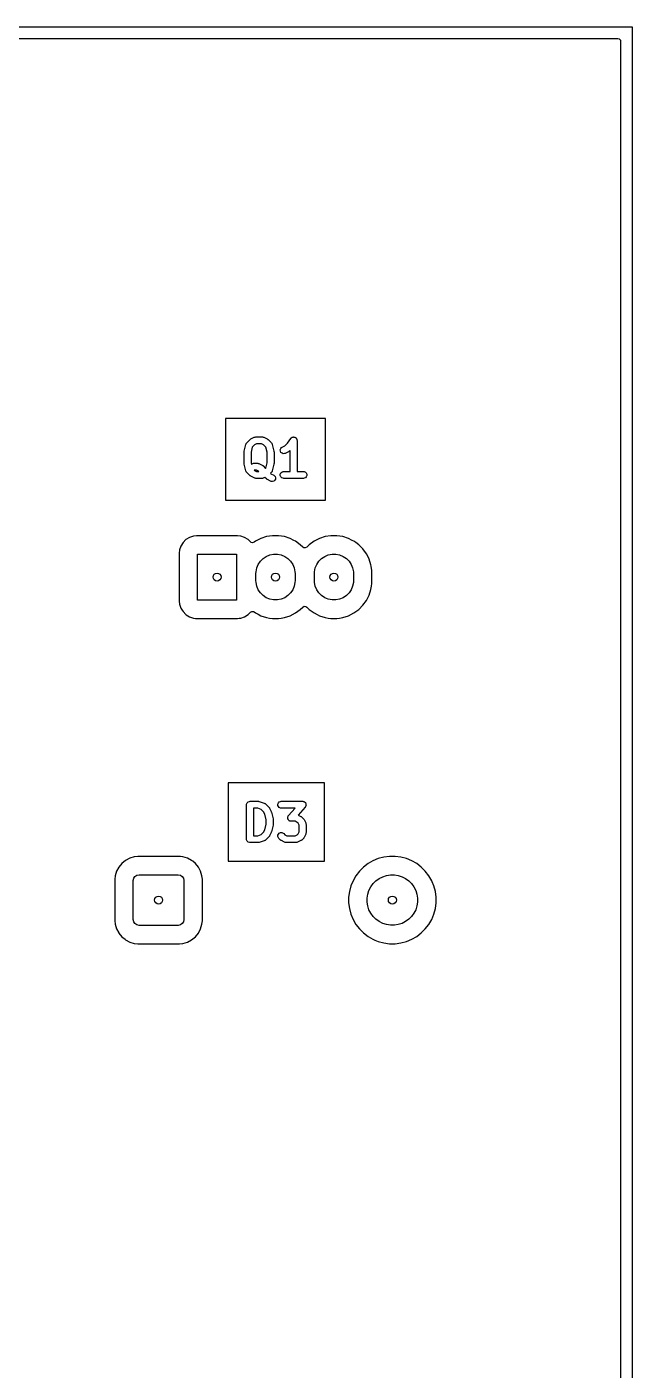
# Model space of a CAD drawing. Extents: x 20 to 124, y -124 to -20.
# Drawn here: x 97.7 to 124, y -78.4 to -20 of the extents above; entities that cross this region are included whole.
import ezdxf

# ---------------------------------------------------------------- set-up
doc = ezdxf.new("R2010")
doc.units = 0
doc.layers.add('BLACK', color=7, linetype='CONTINUOUS')
doc.layers.add('WHITE', color=7, linetype='CONTINUOUS')

msp = doc.modelspace()

# ---------------------------------------------------------------- linework, layer by layer
at = {"layer": 'BLACK', "linetype": 'CONTINUOUS'}
for p, q in [((20.6245, -20.5005), (123.3755, -20.5005)), ((123.3755, -20.5005), (123.442539, -20.520185)), ((123.442539, -20.520185), (123.488294, -20.572989)), ((123.488294, -20.572989), (123.4995, -20.6245)), ((123.4995, -20.6245), (123.4995, -123.3755)), ((110.669786, -37.032484), (106.32751, -37.032484)), ((106.32751, -37.032484), (106.32751, -40.59091)), ((110.669786, -40.59091), (110.669786, -37.032484)), ((107.251076, -38.099048), (107.393934, -37.956191)), ((107.393934, -37.956191), (107.405435, -37.946752)), ((107.405435, -37.946752), (107.408032, -37.943758)), ((107.408032, -37.943758), (107.412545, -37.940917)), ((107.412545, -37.940917), (107.416665, -37.937536)), ((107.416665, -37.937536), (107.420324, -37.93602)), ((107.420324, -37.93602), (107.432918, -37.928093)), ((107.432918, -37.928093), (107.575774, -37.856664)), ((107.575774, -37.856664), (107.603238, -37.846155)), ((107.603238, -37.846155), (107.608612, -37.845773)), ((107.608612, -37.845773), (107.613593, -37.84371)), ((107.613593, -37.84371), (107.642857, -37.840828)), ((107.642857, -37.840828), (107.928571, -37.840828)), ((107.928571, -37.840828), (107.957835, -37.84371)), ((107.957835, -37.84371), (107.962815, -37.845773)), ((107.962815, -37.845773), (107.96819, -37.846155)), ((107.96819, -37.846155), (107.995653, -37.856664)), ((107.995653, -37.856664), (108.13851, -37.928093)), ((108.13851, -37.928093), (108.151103, -37.93602)), ((108.151103, -37.93602), (108.154763, -37.937536)), ((108.154763, -37.937536), (108.158882, -37.940917)), ((108.158882, -37.940917), (108.163396, -37.943758)), ((108.163396, -37.943758), (108.165992, -37.946751)), ((108.165992, -37.946751), (108.177494, -37.956191)), ((108.177494, -37.956191), (108.320351, -38.099048)), ((109.026287, -38.109551), (109.160907, -37.907623)), ((109.160907, -37.907623), (109.160973, -37.907542)), ((109.160973, -37.907542), (109.160994, -37.907492)), ((109.160994, -37.907492), (109.161105, -37.90738)), ((109.161105, -37.90738), (109.179537, -37.884872)), ((109.179537, -37.884872), (109.191879, -37.876606)), ((109.191879, -37.876606), (109.202378, -37.866108)), ((109.202378, -37.866108), (109.215954, -37.860484)), ((109.215954, -37.860484), (109.228167, -37.852306)), ((109.228167, -37.852306), (109.242728, -37.849393)), ((109.242728, -37.849393), (109.25645, -37.84371)), ((109.25645, -37.84371), (109.271147, -37.84371)), ((109.271147, -37.84371), (109.285557, -37.840828)), ((109.285557, -37.840828), (109.300127, -37.84371)), ((109.300127, -37.84371), (109.314978, -37.84371)), ((109.314978, -37.84371), (109.328552, -37.849332)), ((109.328552, -37.849332), (109.342971, -37.852185)), ((109.342971, -37.852185), (109.355331, -37.860425)), ((109.355331, -37.860425), (109.36905, -37.866108)), ((109.36905, -37.866108), (109.379439, -37.876497)), ((109.379439, -37.876497), (109.39167, -37.884651)), ((109.39167, -37.884651), (109.399935, -37.896993)), ((109.399935, -37.896993), (109.410434, -37.907492)), ((109.410434, -37.907492), (109.416057, -37.921068)), ((109.416057, -37.921068), (109.424236, -37.933281)), ((109.424236, -37.933281), (109.427148, -37.947843)), ((109.427148, -37.947843), (109.432832, -37.961564)), ((109.432832, -37.961564), (109.435683, -37.990516)), ((107.135714, -38.490828), (107.136216, -38.485724)), ((107.135714, -38.990828), (107.135714, -38.490828)), ((107.135891, -38.483537), (107.13751, -38.472586)), ((107.136216, -38.485724), (107.135891, -38.483537)), ((107.13751, -38.472586), (107.138596, -38.461564)), ((107.138596, -38.461564), (107.139443, -38.459519)), ((107.139443, -38.459519), (107.140193, -38.454448)), ((107.140193, -38.454448), (107.211621, -38.168734)), ((107.211621, -38.168734), (107.221514, -38.141043)), ((107.221514, -38.141043), (107.228152, -38.132083)), ((107.228152, -38.132083), (107.232421, -38.121778)), ((107.232421, -38.121778), (107.251076, -38.099048)), ((107.492586, -38.281802), (107.435714, -38.509291)), ((107.435714, -38.509291), (107.435714, -38.972364)), ((107.588853, -38.185534), (107.492586, -38.281802)), ((107.678267, -38.140828), (107.588853, -38.185534)), ((107.893161, -38.140828), (107.678267, -38.140828)), ((107.982574, -38.185535), (107.893161, -38.140828)), ((108.07884, -38.281801), (107.982574, -38.185535)), ((108.135714, -38.509292), (108.07884, -38.281801)), ((108.135714, -38.972363), (108.135714, -38.509292)), ((108.320351, -38.099048), (108.339006, -38.121778)), ((108.339006, -38.121778), (108.343273, -38.132081)), ((108.343273, -38.132081), (108.349913, -38.141042)), ((108.349913, -38.141042), (108.359806, -38.168733)), ((108.359806, -38.168733), (108.431235, -38.454447)), ((108.431235, -38.454447), (108.431985, -38.459519)), ((108.431985, -38.459519), (108.432832, -38.461564)), ((108.432832, -38.461564), (108.433917, -38.472583)), ((108.433917, -38.472583), (108.435537, -38.483536)), ((108.435537, -38.483536), (108.435211, -38.485724)), ((108.435211, -38.485724), (108.435714, -38.490828)), ((108.435714, -38.490828), (108.435714, -38.990828)), ((108.708321, -38.400639), (108.726828, -38.345116)), ((108.71247, -38.459019), (108.708321, -38.400639)), ((108.738644, -38.511368), (108.71247, -38.459019)), ((108.726828, -38.345116), (108.765175, -38.300901)), ((108.782859, -38.549715), (108.738644, -38.511368)), ((108.765175, -38.300901), (108.790061, -38.285236)), ((108.838382, -38.568222), (108.782859, -38.549715)), ((108.790061, -38.285236), (108.911146, -38.224692)), ((108.896762, -38.564073), (108.838382, -38.568222)), ((108.924225, -38.553564), (108.896762, -38.564073)), ((108.911146, -38.224692), (109.026287, -38.109551)), ((109.067082, -38.482135), (108.924225, -38.553564)), ((109.079675, -38.474207), (109.067082, -38.482135)), ((109.083335, -38.472692), (109.079675, -38.474207)), ((109.087454, -38.46931), (109.083335, -38.472692)), ((109.091968, -38.46647), (109.087454, -38.46931)), ((109.094564, -38.463476), (109.091968, -38.46647)), ((109.106066, -38.454037), (109.094564, -38.463476)), ((109.135714, -38.424389), (109.106066, -38.454037)), ((109.135714, -39.340828), (109.135714, -38.424389)), ((109.435683, -37.990516), (109.435714, -37.99067)), ((109.435714, -37.99067), (109.435703, -37.990722)), ((109.435703, -37.990722), (109.435714, -37.990828)), ((109.435714, -37.990828), (109.435714, -39.340828)), ((107.136216, -38.995931), (107.135714, -38.990828)), ((107.135891, -38.998119), (107.136216, -38.995931)), ((107.13751, -39.009069), (107.135891, -38.998119)), ((107.138596, -39.020092), (107.13751, -39.009069)), ((107.139443, -39.022136), (107.138596, -39.020092)), ((107.140193, -39.027208), (107.139443, -39.022136)), ((107.211621, -39.312922), (107.140193, -39.027208)), ((107.435714, -38.972364), (107.453509, -39.043547)), ((107.453509, -39.043547), (107.488092, -39.008965)), ((107.488092, -39.008965), (107.542164, -38.986567)), ((107.542164, -38.986567), (107.571428, -38.983685)), ((107.571428, -38.983685), (107.714285, -38.983685)), ((107.714285, -38.983685), (107.743549, -38.986567)), ((107.743549, -38.986567), (107.748529, -38.98863)), ((107.748529, -38.98863), (107.753904, -38.989012)), ((107.753904, -38.989012), (107.781367, -38.999521)), ((107.781367, -38.999521), (107.924224, -39.07095)), ((107.924224, -39.07095), (107.936817, -39.078877)), ((107.936817, -39.078877), (107.940477, -39.080393)), ((107.940477, -39.080393), (107.944596, -39.083774)), ((107.944596, -39.083774), (107.94911, -39.086615)), ((107.94911, -39.086615), (107.951706, -39.089608)), ((107.951706, -39.089608), (107.963208, -39.099048)), ((107.963208, -39.099048), (108.071427, -39.207267)), ((108.07884, -39.199854), (108.135714, -38.972363)), ((108.431235, -39.027209), (108.359806, -39.312923)), ((108.431985, -39.022136), (108.431235, -39.027209)), ((108.432832, -39.020092), (108.431985, -39.022136)), ((108.433917, -39.009072), (108.432832, -39.020092)), ((108.435537, -38.99812), (108.433917, -39.009072)), ((108.435714, -38.990828), (108.435211, -38.995931)), ((108.435211, -38.995931), (108.435537, -38.99812)), ((107.221514, -39.340613), (107.211621, -39.312922)), ((107.228153, -39.349573), (107.221514, -39.340613)), ((107.232421, -39.359877), (107.228153, -39.349573)), ((107.251076, -39.382608), (107.232421, -39.359877)), ((107.393934, -39.525466), (107.251076, -39.382608)), ((107.405438, -39.534907), (107.393934, -39.525466)), ((107.408033, -39.537899), (107.405438, -39.534907)), ((107.412542, -39.540737), (107.408033, -39.537899)), ((107.416665, -39.544121), (107.412542, -39.540737)), ((107.420326, -39.545637), (107.416665, -39.544121)), ((107.432918, -39.553564), (107.420326, -39.545637)), ((107.575776, -39.624992), (107.432918, -39.553564)), ((107.603239, -39.635502), (107.575776, -39.624992)), ((107.678875, -39.283685), (107.576417, -39.283685)), ((107.576417, -39.283685), (107.588853, -39.296121)), ((107.588853, -39.296121), (107.678267, -39.340828)), ((107.608614, -39.635883), (107.603239, -39.635502)), ((107.613593, -39.637946), (107.608614, -39.635883)), ((107.642857, -39.640828), (107.613593, -39.637946)), ((107.928571, -39.640828), (107.642857, -39.640828)), ((107.678267, -39.340828), (107.780724, -39.340828)), ((107.768288, -39.328392), (107.678875, -39.283685)), ((107.780724, -39.340828), (107.768288, -39.328392)), ((107.957835, -39.637946), (107.928571, -39.640828)), ((107.962813, -39.635883), (107.957835, -39.637946)), ((107.968189, -39.635502), (107.962813, -39.635883)), ((107.995653, -39.624992), (107.968189, -39.635502)), ((108.041809, -39.601913), (107.995653, -39.624992)), ((108.108219, -39.668323), (108.041809, -39.601913)), ((108.071427, -39.207267), (108.07884, -39.199854)), ((108.119725, -39.677766), (108.108219, -39.668323)), ((108.122318, -39.680756), (108.119725, -39.677766)), ((108.126823, -39.683592), (108.122318, -39.680756)), ((108.130949, -39.686978), (108.126823, -39.683592)), ((108.134612, -39.688495), (108.130949, -39.686978)), ((108.147203, -39.696421), (108.134612, -39.688495)), ((108.290061, -39.767849), (108.147203, -39.696421)), ((108.320351, -39.382608), (108.283559, -39.419399)), ((108.283559, -39.419399), (108.303138, -39.438978)), ((108.303138, -39.438978), (108.424224, -39.499521)), ((108.339006, -39.359877), (108.320351, -39.382608)), ((108.343272, -39.349575), (108.339006, -39.359877)), ((108.349913, -39.340614), (108.343272, -39.349575)), ((108.359806, -39.312923), (108.349913, -39.340614)), ((108.424224, -39.499521), (108.44911, -39.515186)), ((108.475642, -39.725652), (108.431427, -39.763999)), ((108.44911, -39.515186), (108.487456, -39.559401)), ((108.501816, -39.673303), (108.475642, -39.725652)), ((108.487456, -39.559401), (108.505964, -39.614923)), ((108.505964, -39.614923), (108.501816, -39.673303)), ((108.710025, -39.461564), (108.732423, -39.407492)), ((108.710025, -39.520092), (108.710025, -39.461564)), ((108.732423, -39.574164), (108.710025, -39.520092)), ((108.732423, -39.407492), (108.773807, -39.366108)), ((108.773807, -39.615548), (108.732423, -39.574164)), ((108.773807, -39.366108), (108.827879, -39.34371)), ((108.827879, -39.637946), (108.773807, -39.615548)), ((108.827879, -39.34371), (108.857143, -39.340828)), ((108.857143, -39.640828), (108.827879, -39.637946)), ((108.857143, -39.340828), (109.135714, -39.340828)), ((109.714286, -39.640828), (108.857143, -39.640828)), ((109.435714, -39.340828), (109.714286, -39.340828)), ((109.714286, -39.340828), (109.74355, -39.34371)), ((109.74355, -39.637946), (109.714286, -39.640828)), ((109.74355, -39.34371), (109.797622, -39.366108)), ((109.797622, -39.615548), (109.74355, -39.637946)), ((109.797622, -39.366108), (109.839006, -39.407492)), ((109.839006, -39.574164), (109.797622, -39.615548)), ((109.839006, -39.407492), (109.861404, -39.461564)), ((109.861404, -39.520092), (109.839006, -39.574164)), ((109.861404, -39.461564), (109.861404, -39.520092)), ((108.317524, -39.778359), (108.290061, -39.767849)), ((108.375904, -39.782507), (108.317524, -39.778359)), ((108.431427, -39.763999), (108.375904, -39.782507)), ((106.32751, -40.59091), (110.669786, -40.59091)), ((104.384211, -42.587976), (104.324631, -42.758245)), ((104.480184, -42.435237), (104.384211, -42.587976)), ((104.607737, -42.307684), (104.480184, -42.435237)), ((104.760476, -42.211711), (104.607737, -42.307684)), ((104.930745, -42.152131), (104.760476, -42.211711)), ((104.93075, -42.15213), (104.930745, -42.152131)), ((105.065039, -42.137), (104.93075, -42.15213)), ((105.065046, -42.137), (105.065039, -42.137)), ((106.854954, -42.137), (105.065046, -42.137)), ((106.85496, -42.137), (106.854954, -42.137)), ((106.989249, -42.15213), (106.85496, -42.137)), ((106.989254, -42.152131), (106.989249, -42.15213)), ((107.159523, -42.211711), (106.989254, -42.152131)), ((107.312262, -42.307684), (107.159523, -42.211711)), ((107.412654, -42.408076), (107.312262, -42.307684)), ((107.439359, -42.428367), (107.412654, -42.408076)), ((107.507413, -42.444193), (107.439359, -42.428367)), ((107.573219, -42.420714), (107.507413, -42.444193)), ((107.634946, -42.375867), (107.573219, -42.420714)), ((107.866423, -42.257922), (107.634946, -42.375867)), ((108.113506, -42.17764), (107.866423, -42.257922)), ((108.370098, -42.137), (108.113506, -42.17764)), ((108.370103, -42.137), (108.370098, -42.137)), ((108.629897, -42.137), (108.370103, -42.137)), ((108.629902, -42.137), (108.629897, -42.137)), ((108.886493, -42.17764), (108.629902, -42.137)), ((109.133576, -42.257922), (108.886493, -42.17764)), ((109.291817, -42.338551), (109.133576, -42.257922)), ((109.365051, -42.375866), (109.291817, -42.338551)), ((109.365053, -42.375867), (109.365051, -42.375866)), ((109.365054, -42.375868), (109.365053, -42.375867)), ((109.575225, -42.528566), (109.365054, -42.375868)), ((109.575231, -42.528571), (109.575225, -42.528566)), ((109.682319, -42.635659), (109.575231, -42.528571)), ((109.726666, -42.66416), (109.682319, -42.635659)), ((109.857681, -42.635659), (109.796358, -42.669144)), ((109.964768, -42.528571), (109.857681, -42.635659)), ((109.964774, -42.528566), (109.964768, -42.528571)), ((110.174945, -42.375868), (109.964774, -42.528566)), ((110.406423, -42.257922), (110.174945, -42.375868)), ((110.653506, -42.17764), (110.406423, -42.257922)), ((110.910098, -42.137), (110.653506, -42.17764)), ((110.910103, -42.137), (110.910098, -42.137)), ((111.169897, -42.137), (110.910103, -42.137)), ((111.169902, -42.137), (111.169897, -42.137)), ((111.426493, -42.17764), (111.169902, -42.137)), ((111.673576, -42.257922), (111.426493, -42.17764)), ((111.831817, -42.338551), (111.673576, -42.257922)), ((111.905051, -42.375866), (111.831817, -42.338551)), ((111.905053, -42.375867), (111.905051, -42.375866)), ((111.905054, -42.375868), (111.905053, -42.375867)), ((111.98677, -42.435238), (111.905054, -42.375868)), ((112.115229, -42.528569), (111.98677, -42.435238)), ((112.298931, -42.712271), (112.115229, -42.528569)), ((104.32463, -42.75825), (104.3095, -42.892539)), ((104.3095, -42.892539), (104.3095, -44.98246)), ((104.324631, -42.758245), (104.32463, -42.75825)), ((105.11, -44.9375), (105.11, -42.9375)), ((105.11, -42.9375), (106.81, -42.9375)), ((106.81, -42.9375), (106.81, -44.9375)), ((107.842941, -43.248266), (107.960766, -43.130441)), ((107.960766, -43.130441), (108.099313, -43.037867)), ((108.099313, -43.037867), (108.253258, -42.974101)), ((108.253258, -42.974101), (108.416685, -42.941593)), ((108.416685, -42.941593), (108.583315, -42.941593)), ((108.583315, -42.941593), (108.746742, -42.974101)), ((108.746742, -42.974101), (108.900687, -43.037867)), ((108.900687, -43.037867), (109.039234, -43.130441)), ((109.039234, -43.130441), (109.157059, -43.248266)), ((109.796358, -42.669144), (109.726666, -42.66416)), ((110.382941, -43.248266), (110.500766, -43.130441)), ((110.500766, -43.130441), (110.639313, -43.037867)), ((110.639313, -43.037867), (110.793258, -42.974101)), ((110.793258, -42.974101), (110.956685, -42.941593)), ((110.956685, -42.941593), (111.123315, -42.941593)), ((111.123315, -42.941593), (111.286742, -42.974101)), ((111.286742, -42.974101), (111.440687, -43.037867)), ((111.440687, -43.037867), (111.579234, -43.130441)), ((111.579234, -43.130441), (111.697059, -43.248266)), ((112.451634, -42.922449), (112.298931, -42.712271)), ((112.523236, -43.062976), (112.451634, -42.922449)), ((112.569577, -43.153923), (112.523236, -43.062976)), ((112.569577, -43.153925), (112.569577, -43.153923)), ((112.569579, -43.153928), (112.569577, -43.153925)), ((112.64986, -43.401007), (112.569579, -43.153928)), ((107.65, -43.7875), (107.654093, -43.704185)), ((107.65, -44.0875), (107.65, -43.7875)), ((107.654093, -43.704185), (107.686601, -43.540758)), ((107.686601, -43.540758), (107.750367, -43.386813)), ((107.750367, -43.386813), (107.842941, -43.248266)), ((109.157059, -43.248266), (109.249633, -43.386813)), ((109.249633, -43.386813), (109.313399, -43.540758)), ((109.313399, -43.540758), (109.345907, -43.704185)), ((109.345907, -43.704185), (109.35, -43.7875)), ((109.35, -43.7875), (109.35, -44.0875)), ((110.19, -43.7875), (110.194093, -43.704185)), ((110.19, -44.0875), (110.19, -43.7875)), ((110.194093, -43.704185), (110.226601, -43.540758)), ((110.226601, -43.540758), (110.290367, -43.386813)), ((110.290367, -43.386813), (110.382941, -43.248266)), ((111.697059, -43.248266), (111.789633, -43.386813)), ((111.789633, -43.386813), (111.853399, -43.540758)), ((111.853399, -43.540758), (111.885907, -43.704185)), ((111.885907, -43.704185), (111.89, -43.7875)), ((111.89, -43.7875), (111.89, -44.0875)), ((112.660084, -43.46556), (112.64986, -43.401007)), ((112.6905, -43.657597), (112.660084, -43.46556)), ((112.6905, -44.217402), (112.6905, -43.657597)), ((107.654093, -44.170815), (107.65, -44.0875)), ((107.686601, -44.334242), (107.654093, -44.170815)), ((107.750367, -44.488187), (107.686601, -44.334242)), ((109.313399, -44.334242), (109.249633, -44.488187)), ((109.345907, -44.170815), (109.313399, -44.334242)), ((109.35, -44.0875), (109.345907, -44.170815)), ((110.194093, -44.170815), (110.19, -44.0875)), ((110.226601, -44.334242), (110.194093, -44.170815)), ((110.290367, -44.488187), (110.226601, -44.334242)), ((111.853399, -44.334242), (111.789633, -44.488187)), ((111.885907, -44.170815), (111.853399, -44.334242)), ((111.89, -44.0875), (111.885907, -44.170815)), ((112.64986, -44.473993), (112.672539, -44.330798)), ((112.672539, -44.330798), (112.6905, -44.217402)), ((104.3095, -44.98246), (104.32463, -45.116749)), ((106.81, -44.9375), (105.11, -44.9375)), ((107.842941, -44.626734), (107.750367, -44.488187)), ((107.960766, -44.744559), (107.842941, -44.626734)), ((108.099313, -44.837133), (107.960766, -44.744559)), ((108.253258, -44.900899), (108.099313, -44.837133)), ((108.416685, -44.933407), (108.253258, -44.900899)), ((108.583315, -44.933407), (108.416685, -44.933407)), ((108.746742, -44.900899), (108.583315, -44.933407)), ((108.900687, -44.837133), (108.746742, -44.900899)), ((109.039234, -44.744559), (108.900687, -44.837133)), ((109.157059, -44.626734), (109.039234, -44.744559)), ((109.249633, -44.488187), (109.157059, -44.626734)), ((110.382941, -44.626734), (110.290367, -44.488187)), ((110.500766, -44.744559), (110.382941, -44.626734)), ((110.639313, -44.837133), (110.500766, -44.744559)), ((110.793258, -44.900899), (110.639313, -44.837133)), ((110.956685, -44.933407), (110.793258, -44.900899)), ((111.123315, -44.933407), (110.956685, -44.933407)), ((111.286742, -44.900899), (111.123315, -44.933407)), ((111.440687, -44.837133), (111.286742, -44.900899)), ((111.579234, -44.744559), (111.440687, -44.837133)), ((111.697059, -44.626734), (111.579234, -44.744559)), ((111.789633, -44.488187), (111.697059, -44.626734)), ((112.298931, -45.162729), (112.451634, -44.952551)), ((112.451634, -44.952551), (112.569579, -44.721072)), ((112.569579, -44.721072), (112.64986, -44.473993)), ((104.32463, -45.116749), (104.324631, -45.116754)), ((104.324631, -45.116754), (104.384211, -45.287023)), ((104.384211, -45.287023), (104.444636, -45.383188)), ((104.444636, -45.383188), (104.480184, -45.439762)), ((104.480184, -45.439762), (104.607738, -45.567316)), ((104.607738, -45.567316), (104.622684, -45.576707)), ((104.622684, -45.576707), (104.756914, -45.66105)), ((107.159522, -45.663289), (107.312262, -45.567316)), ((107.312262, -45.567316), (107.412655, -45.466923)), ((107.412655, -45.466923), (107.473978, -45.433438)), ((107.473978, -45.433438), (107.54367, -45.438422)), ((107.54367, -45.438422), (107.573218, -45.454283)), ((107.573218, -45.454283), (107.634949, -45.499134)), ((107.634949, -45.499134), (107.744312, -45.554857)), ((107.744312, -45.554857), (107.866423, -45.617077)), ((109.133572, -45.617079), (109.365051, -45.499134)), ((109.365051, -45.499134), (109.575229, -45.346431)), ((109.575229, -45.346431), (109.682319, -45.239341)), ((109.682319, -45.239341), (109.743642, -45.205856)), ((109.743642, -45.205856), (109.813334, -45.21084)), ((109.813334, -45.21084), (109.857681, -45.239341)), ((109.857681, -45.239341), (109.964771, -45.346431)), ((109.964771, -45.346431), (110.174949, -45.499134)), ((110.174949, -45.499134), (110.308761, -45.567315)), ((110.308761, -45.567315), (110.406423, -45.617077)), ((111.673572, -45.617079), (111.905051, -45.499134)), ((111.905051, -45.499134), (112.115229, -45.346431)), ((112.115229, -45.346431), (112.298931, -45.162729)), ((104.756914, -45.66105), (104.760478, -45.663289)), ((104.760478, -45.663289), (104.930745, -45.722868)), ((104.930745, -45.722868), (104.93075, -45.722869)), ((104.93075, -45.722869), (105.021246, -45.733065)), ((105.021246, -45.733065), (105.06504, -45.737999)), ((105.06504, -45.737999), (105.065043, -45.738)), ((105.065043, -45.738), (105.065046, -45.738)), ((105.065046, -45.738), (106.854957, -45.738)), ((106.854957, -45.738), (106.854958, -45.737999)), ((106.854958, -45.737999), (106.922104, -45.730434)), ((106.922104, -45.730434), (106.989249, -45.722869)), ((106.989249, -45.722869), (106.989252, -45.722868)), ((106.989252, -45.722868), (106.989255, -45.722868)), ((106.989255, -45.722868), (107.159522, -45.663289)), ((107.866423, -45.617077), (107.866425, -45.617077)), ((107.866425, -45.617077), (107.866428, -45.617079)), ((107.866428, -45.617079), (108.113507, -45.69736)), ((108.113507, -45.69736), (108.245706, -45.718297)), ((108.245706, -45.718297), (108.370098, -45.738)), ((108.370098, -45.738), (108.370103, -45.738)), ((108.370103, -45.738), (108.629902, -45.738)), ((108.629902, -45.738), (108.743298, -45.720039)), ((108.743298, -45.720039), (108.886493, -45.69736)), ((108.886493, -45.69736), (109.133572, -45.617079)), ((110.406423, -45.617077), (110.406425, -45.617077)), ((110.406425, -45.617077), (110.406428, -45.617079)), ((110.406428, -45.617079), (110.653507, -45.69736)), ((110.653507, -45.69736), (110.785706, -45.718297)), ((110.785706, -45.718297), (110.910098, -45.738)), ((110.910098, -45.738), (110.910103, -45.738)), ((110.910103, -45.738), (111.169902, -45.738)), ((111.169902, -45.738), (111.283298, -45.720039)), ((111.283298, -45.720039), (111.426493, -45.69736)), ((111.426493, -45.69736), (111.673572, -45.617079)), ((110.635797, -52.883603), (106.437357, -52.883603)), ((106.437357, -52.883603), (106.437357, -56.298053)), ((110.635797, -56.298053), (110.635797, -52.883603)), ((107.245739, -53.811564), (107.268137, -53.757492)), ((107.268137, -53.757492), (107.309521, -53.716108)), ((107.309521, -53.716108), (107.363593, -53.69371)), ((107.363593, -53.69371), (107.392857, -53.690828)), ((107.392857, -53.690828), (107.75, -53.690828)), ((107.75, -53.690828), (107.764811, -53.692286)), ((107.764811, -53.692286), (107.768761, -53.692006)), ((107.768761, -53.692006), (107.773955, -53.693187)), ((107.773955, -53.693187), (107.779264, -53.69371)), ((107.779264, -53.69371), (107.782926, -53.695227)), ((107.782926, -53.695227), (107.797434, -53.698526)), ((107.797434, -53.698526), (108.01172, -53.769954)), ((108.602882, -53.811564), (108.62528, -53.757492)), ((108.62528, -53.757492), (108.666664, -53.716108)), ((108.666664, -53.716108), (108.720736, -53.69371)), ((108.720736, -53.69371), (108.75, -53.690828)), ((108.75, -53.690828), (109.678572, -53.690828)), ((109.678572, -53.690828), (109.694049, -53.692352)), ((109.694049, -53.692352), (109.697984, -53.69209)), ((109.697984, -53.69209), (109.700694, -53.693006)), ((109.700694, -53.693006), (109.707836, -53.69371)), ((109.707836, -53.69371), (109.73035, -53.703036)), ((109.73035, -53.703036), (109.753426, -53.71084)), ((109.753426, -53.71084), (109.757233, -53.714171)), ((109.757233, -53.714171), (109.761908, -53.716108)), ((109.761908, -53.716108), (109.779137, -53.733337)), ((109.779137, -53.733337), (109.797473, -53.749381)), ((109.797473, -53.749381), (109.799715, -53.753915)), ((109.799715, -53.753915), (109.803292, -53.757492)), ((109.803292, -53.757492), (109.812618, -53.780008)), ((107.242857, -53.840828), (107.245739, -53.811564)), ((107.242857, -55.340828), (107.242857, -53.840828)), ((107.72566, -53.990828), (107.542857, -53.990828)), ((107.542857, -53.990828), (107.542857, -55.190828)), ((107.883258, -54.043361), (107.72566, -53.990828)), ((107.983865, -54.143968), (107.883258, -54.043361)), ((108.037044, -54.250327), (107.983865, -54.143968)), ((108.01172, -53.769954), (108.038571, -53.781943)), ((108.1, -54.502148), (108.037044, -54.250327)), ((108.038571, -53.781943), (108.042641, -53.785473)), ((108.042641, -53.785473), (108.047621, -53.787536)), ((108.047621, -53.787536), (108.070352, -53.806191)), ((108.070352, -53.806191), (108.213209, -53.949048)), ((108.213209, -53.949048), (108.222649, -53.96055)), ((108.222649, -53.96055), (108.225642, -53.963146)), ((108.225642, -53.963146), (108.22848, -53.967655)), ((108.22848, -53.967655), (108.231864, -53.971778)), ((108.231864, -53.971778), (108.23338, -53.97544)), ((108.23338, -53.97544), (108.241307, -53.988032)), ((108.241307, -53.988032), (108.312736, -54.130888)), ((108.312736, -54.130888), (108.313555, -54.13303)), ((108.313555, -54.13303), (108.3142, -54.1339)), ((108.3142, -54.1339), (108.318584, -54.146171)), ((108.318584, -54.146171), (108.323245, -54.158352)), ((108.323245, -54.158352), (108.323321, -54.159432)), ((108.323321, -54.159432), (108.324093, -54.161591)), ((108.324093, -54.161591), (108.395521, -54.447305)), ((108.602882, -53.870092), (108.602882, -53.811564)), ((108.62528, -53.924164), (108.602882, -53.870092)), ((108.666664, -53.965548), (108.62528, -53.924164)), ((108.720736, -53.987946), (108.666664, -53.965548)), ((108.75, -53.990828), (108.720736, -53.987946)), ((109.348007, -53.990828), (108.75, -53.990828)), ((109.040777, -54.360484), (109.048584, -54.337403)), ((109.048584, -54.337403), (109.052755, -54.331566)), ((109.052755, -54.331566), (109.053852, -54.328921)), ((109.053852, -54.328921), (109.056641, -54.326131)), ((109.056641, -54.326131), (109.065685, -54.313481)), ((109.065685, -54.313481), (109.348007, -53.990828)), ((109.791458, -53.939604), (109.484524, -54.290386)), ((109.484524, -54.290386), (109.602797, -54.349521)), ((109.800501, -53.926954), (109.791458, -53.939604)), ((109.803292, -53.924164), (109.800501, -53.926954)), ((109.804387, -53.921519), (109.803292, -53.924164)), ((109.80856, -53.915683), (109.804387, -53.921519)), ((109.816365, -53.892603), (109.80856, -53.915683)), ((109.812618, -53.780008), (109.823417, -53.801844)), ((109.82569, -53.870092), (109.816365, -53.892603)), ((109.823417, -53.801844), (109.823753, -53.806888)), ((109.823753, -53.806888), (109.82569, -53.811564)), ((109.82569, -53.811564), (109.82569, -53.835939)), ((109.82569, -53.835939), (109.82731, -53.86024)), ((109.82731, -53.86024), (109.82569, -53.86503)), ((109.82569, -53.86503), (109.82569, -53.870092)), ((107.983865, -55.037688), (108.037044, -54.931328)), ((108.037044, -54.931328), (108.1, -54.679507)), ((108.1, -54.679507), (108.1, -54.502148)), ((108.395521, -54.734351), (108.324093, -55.020065)), ((108.395521, -54.447305), (108.39627, -54.452376)), ((108.39627, -54.729279), (108.395521, -54.734351)), ((108.39627, -54.452376), (108.397118, -54.454421)), ((108.397118, -54.727235), (108.39627, -54.729279)), ((108.397118, -54.454421), (108.398203, -54.465443)), ((108.398203, -54.716212), (108.397118, -54.727235)), ((108.398203, -54.465443), (108.399823, -54.476394)), ((108.399823, -54.705262), (108.398203, -54.716212)), ((108.399823, -54.476394), (108.399497, -54.478581)), ((108.399497, -54.478581), (108.4, -54.483685)), ((108.4, -54.697971), (108.399497, -54.703074)), ((108.399497, -54.703074), (108.399823, -54.705262)), ((108.4, -54.483685), (108.4, -54.697971)), ((109.029833, -54.392845), (109.031454, -54.388052)), ((109.031454, -54.417154), (109.029833, -54.392845)), ((109.031454, -54.382993), (109.040777, -54.360484)), ((109.031454, -54.388052), (109.031454, -54.382993)), ((109.031454, -54.441521), (109.031454, -54.417154)), ((109.03339, -54.446196), (109.031454, -54.441521)), ((109.033727, -54.451241), (109.03339, -54.446196)), ((109.044525, -54.473076), (109.033727, -54.451241)), ((109.053852, -54.495593), (109.044525, -54.473076)), ((109.057428, -54.499169), (109.053852, -54.495593)), ((109.059671, -54.503704), (109.057428, -54.499169)), ((109.078006, -54.519747), (109.059671, -54.503704)), ((109.095236, -54.536977), (109.078006, -54.519747)), ((109.09991, -54.538913), (109.095236, -54.536977)), ((109.103718, -54.542245), (109.09991, -54.538913)), ((109.126799, -54.550051), (109.103718, -54.542245)), ((109.149308, -54.559375), (109.126799, -54.550051)), ((109.156445, -54.560077), (109.149308, -54.559375)), ((109.15916, -54.560996), (109.156445, -54.560077)), ((109.163099, -54.560733), (109.15916, -54.560996)), ((109.178572, -54.562257), (109.163099, -54.560733)), ((109.357448, -54.562257), (109.178572, -54.562257)), ((109.446861, -54.606963), (109.357448, -54.562257)), ((109.483864, -54.643967), (109.446861, -54.606963)), ((109.528572, -54.733381), (109.483864, -54.643967)), ((109.528572, -55.019703), (109.528572, -54.733381)), ((109.602797, -54.349521), (109.615391, -54.357449)), ((109.615391, -54.357449), (109.619051, -54.358965)), ((109.619051, -54.358965), (109.623171, -54.362346)), ((109.623171, -54.362346), (109.627682, -54.365186)), ((109.627682, -54.365186), (109.630276, -54.368177)), ((109.630276, -54.368177), (109.641782, -54.37762)), ((109.641782, -54.37762), (109.71321, -54.449049)), ((109.71321, -54.449049), (109.722648, -54.460549)), ((109.722648, -54.460549), (109.725642, -54.463146)), ((109.725642, -54.463146), (109.728482, -54.467658)), ((109.728482, -54.467658), (109.731864, -54.471779)), ((109.731864, -54.471779), (109.733379, -54.475438)), ((109.733379, -54.475438), (109.741307, -54.488032)), ((109.741307, -54.488032), (109.812736, -54.630888)), ((109.812736, -54.630888), (109.823245, -54.658352)), ((109.823245, -54.658352), (109.823626, -54.663726)), ((109.823626, -54.663726), (109.82569, -54.668707)), ((109.82569, -54.668707), (109.828572, -54.697971)), ((109.828572, -54.697971), (109.828572, -55.055114)), ((107.245739, -55.370092), (107.242857, -55.340828)), ((107.268137, -55.424164), (107.245739, -55.370092)), ((107.309521, -55.465548), (107.268137, -55.424164)), ((107.363593, -55.487946), (107.309521, -55.465548)), ((107.392857, -55.490828), (107.363593, -55.487946)), ((107.75, -55.490828), (107.392857, -55.490828)), ((107.542857, -55.190828), (107.725657, -55.190828)), ((107.725657, -55.190828), (107.883259, -55.138294)), ((107.764805, -55.489369), (107.75, -55.490828)), ((107.76876, -55.489651), (107.764805, -55.489369)), ((107.773961, -55.488468), (107.76876, -55.489651)), ((107.779264, -55.487946), (107.773961, -55.488468)), ((107.782921, -55.48643), (107.779264, -55.487946)), ((107.797434, -55.483131), (107.782921, -55.48643)), ((108.01172, -55.411703), (107.797434, -55.483131)), ((107.883259, -55.138294), (107.983865, -55.037688)), ((108.038571, -55.399715), (108.01172, -55.411703)), ((108.042642, -55.396183), (108.038571, -55.399715)), ((108.047622, -55.394121), (108.042642, -55.396183)), ((108.070352, -55.375466), (108.047622, -55.394121)), ((108.213209, -55.232608), (108.070352, -55.375466)), ((108.222647, -55.221106), (108.213209, -55.232608)), ((108.225642, -55.21851), (108.222647, -55.221106)), ((108.228482, -55.213996), (108.225642, -55.21851)), ((108.231864, -55.209877), (108.228482, -55.213996)), ((108.233379, -55.206217), (108.231864, -55.209877)), ((108.241307, -55.193624), (108.233379, -55.206217)), ((108.312736, -55.050768), (108.241307, -55.193624)), ((108.313555, -55.048625), (108.312736, -55.050768)), ((108.3142, -55.047756), (108.313555, -55.048625)), ((108.318584, -55.035484), (108.3142, -55.047756)), ((108.323245, -55.023304), (108.318584, -55.035484)), ((108.323321, -55.022223), (108.323245, -55.023304)), ((108.324093, -55.020065), (108.323321, -55.022223)), ((108.602882, -55.168708), (108.625279, -55.114636)), ((108.602882, -55.227234), (108.602882, -55.168708)), ((108.625279, -55.281306), (108.602882, -55.227234)), ((108.625279, -55.114636), (108.666665, -55.07325)), ((108.643934, -55.304037), (108.625279, -55.281306)), ((108.715363, -55.375466), (108.643934, -55.304037)), ((108.666665, -55.07325), (108.720737, -55.050853)), ((108.726867, -55.384907), (108.715363, -55.375466)), ((108.720737, -55.050853), (108.779263, -55.050853)), ((108.729462, -55.387899), (108.726867, -55.384907)), ((108.733971, -55.390737), (108.729462, -55.387899)), ((108.738094, -55.394121), (108.733971, -55.390737)), ((108.741755, -55.395637), (108.738094, -55.394121)), ((108.754347, -55.403564), (108.741755, -55.395637)), ((108.897205, -55.474992), (108.754347, -55.403564)), ((108.779263, -55.050853), (108.833335, -55.07325)), ((108.833335, -55.07325), (108.856066, -55.091905)), ((108.856066, -55.091905), (108.910282, -55.146121)), ((108.924668, -55.485502), (108.897205, -55.474992)), ((108.910282, -55.146121), (108.999696, -55.190828)), ((108.930043, -55.485883), (108.924668, -55.485502)), ((108.935022, -55.487946), (108.930043, -55.485883)), ((108.964286, -55.490828), (108.935022, -55.487946)), ((109.392857, -55.490828), (108.964286, -55.490828)), ((108.999696, -55.190828), (109.357448, -55.190828)), ((109.357448, -55.190828), (109.446861, -55.146121)), ((109.422121, -55.487946), (109.392857, -55.490828)), ((109.427099, -55.485883), (109.422121, -55.487946)), ((109.432475, -55.485502), (109.427099, -55.485883)), ((109.459938, -55.474992), (109.432475, -55.485502)), ((109.446861, -55.146121), (109.483864, -55.109117)), ((109.602797, -55.403564), (109.459938, -55.474992)), ((109.483864, -55.109117), (109.528572, -55.019703)), ((109.615391, -55.395635), (109.602797, -55.403564)), ((109.619051, -55.39412), (109.615391, -55.395635)), ((109.623171, -55.390738), (109.619051, -55.39412)), ((109.627682, -55.387899), (109.623171, -55.390738)), ((109.630276, -55.384907), (109.627682, -55.387899)), ((109.641782, -55.375465), (109.630276, -55.384907)), ((109.71321, -55.304036), (109.641782, -55.375465)), ((109.722648, -55.292535), (109.71321, -55.304036)), ((109.725642, -55.289939), (109.722648, -55.292535)), ((109.728482, -55.285426), (109.725642, -55.289939)), ((109.731864, -55.281306), (109.728482, -55.285426)), ((109.733379, -55.277646), (109.731864, -55.281306)), ((109.741307, -55.265053), (109.733379, -55.277646)), ((109.812736, -55.122197), (109.741307, -55.265053)), ((109.823245, -55.094733), (109.812736, -55.122197)), ((109.823626, -55.089358), (109.823245, -55.094733)), ((109.82569, -55.084378), (109.823626, -55.089358)), ((109.828572, -55.055114), (109.82569, -55.084378)), ((102.518395, -56.087), (102.364067, -56.102199)), ((104.321605, -56.087), (102.518395, -56.087)), ((104.321609, -56.087), (104.321605, -56.087)), ((104.365222, -56.091295), (104.321609, -56.087)), ((104.475935, -56.102199), (104.365222, -56.091295)), ((113.455424, -56.087001), (113.208438, -56.119517)), ((113.455429, -56.087), (113.455424, -56.087001)), ((113.455435, -56.087), (113.455429, -56.087)), ((113.704565, -56.087), (113.455435, -56.087)), ((113.70457, -56.087), (113.704565, -56.087)), ((113.704575, -56.087001), (113.70457, -56.087)), ((113.951561, -56.119517), (113.704575, -56.087001)), ((101.692317, -56.551045), (101.594769, -56.733542)), ((101.823589, -56.391089), (101.692317, -56.551045)), ((101.983545, -56.259817), (101.823589, -56.391089)), ((102.166042, -56.162269), (101.983545, -56.259817)), ((102.364067, -56.102199), (102.166042, -56.162269)), ((104.475935, -56.1022), (104.475933, -56.102199)), ((104.475933, -56.102199), (104.475935, -56.102199)), ((104.673955, -56.162268), (104.475935, -56.1022)), ((104.856451, -56.259815), (104.673955, -56.162268)), ((104.856452, -56.259816), (104.856451, -56.259815)), ((104.856454, -56.259817), (104.856452, -56.259816)), ((104.903045, -56.298053), (104.856454, -56.259817)), ((105.01641, -56.391089), (104.903045, -56.298053)), ((105.147682, -56.551045), (105.01641, -56.391089)), ((105.147685, -56.551049), (105.147682, -56.551045)), ((105.245232, -56.733545), (105.147685, -56.551049)), ((106.437357, -56.298053), (110.635797, -56.298053)), ((112.324218, -56.555566), (112.148066, -56.731718)), ((112.324225, -56.55556), (112.324218, -56.555566)), ((112.521873, -56.4039), (112.324225, -56.55556)), ((112.737623, -56.279337), (112.521873, -56.4039)), ((112.737638, -56.27933), (112.737623, -56.279337)), ((112.967792, -56.183998), (112.737638, -56.27933)), ((113.208438, -56.119517), (112.967792, -56.183998)), ((114.192207, -56.183998), (113.951561, -56.119517)), ((114.422361, -56.27933), (114.192207, -56.183998)), ((114.422376, -56.279337), (114.422361, -56.27933)), ((114.638126, -56.4039), (114.422376, -56.279337)), ((114.835774, -56.55556), (114.638126, -56.4039)), ((114.835781, -56.555566), (114.835774, -56.55556)), ((115.011933, -56.731718), (114.835781, -56.555566)), ((101.534699, -56.931566), (101.5195, -57.085894)), ((101.5195, -57.085894), (101.5195, -58.889104)), ((101.594769, -56.733542), (101.534699, -56.931566)), ((102.32, -57.137499), (102.33903, -57.041829)), ((102.320001, -58.8375), (102.32, -57.137499)), ((102.33903, -57.041829), (102.393223, -56.960723)), ((102.393223, -56.960723), (102.474329, -56.90653)), ((102.474329, -56.90653), (102.57, -56.887501)), ((102.57, -56.887501), (104.270001, -56.8875)), ((104.270001, -56.8875), (104.365671, -56.90653)), ((104.365671, -56.90653), (104.446777, -56.960723)), ((104.446777, -56.960723), (104.50097, -57.041829)), ((104.50097, -57.041829), (104.519999, -57.1375)), ((104.519999, -57.1375), (104.52, -58.837501)), ((105.3053, -56.931565), (105.245232, -56.733545)), ((105.320499, -57.085892), (105.3053, -56.931565)), ((105.320499, -57.862941), (105.320499, -57.085892)), ((111.87183, -57.145138), (111.776498, -57.375292)), ((111.871837, -57.145123), (111.87183, -57.145138)), ((111.9964, -56.929373), (111.871837, -57.145123)), ((112.14806, -56.731725), (111.9964, -56.929373)), ((112.148066, -56.731718), (112.14806, -56.731725)), ((112.743553, -57.273107), (112.865607, -57.151053)), ((112.865607, -57.151053), (113.005252, -57.049596)), ((113.005252, -57.049596), (113.159048, -56.971233)), ((113.159048, -56.971233), (113.32321, -56.917893)), ((113.32321, -56.917893), (113.493695, -56.890891)), ((113.493695, -56.890891), (113.666305, -56.890891)), ((113.666305, -56.890891), (113.83679, -56.917893)), ((113.83679, -56.917893), (114.000952, -56.971233)), ((114.000952, -56.971233), (114.154748, -57.049596)), ((114.154748, -57.049596), (114.294393, -57.151053)), ((114.294393, -57.151053), (114.416447, -57.273107)), ((115.011939, -56.731725), (115.011933, -56.731718)), ((115.163599, -56.929373), (115.011939, -56.731725)), ((115.288162, -57.145123), (115.163599, -56.929373)), ((115.288169, -57.145138), (115.288162, -57.145123)), ((115.306524, -57.189451), (115.288169, -57.145138)), ((115.383502, -57.375293), (115.306524, -57.189451)), ((111.712017, -57.615938), (111.679501, -57.862924)), ((111.776498, -57.375292), (111.712017, -57.615938)), ((112.483391, -57.901195), (112.510393, -57.73071)), ((112.510393, -57.73071), (112.563733, -57.566548)), ((112.563733, -57.566548), (112.642096, -57.412752)), ((112.642096, -57.412752), (112.743553, -57.273107)), ((114.416447, -57.273107), (114.517904, -57.412752)), ((114.517904, -57.412752), (114.596267, -57.566548)), ((114.596267, -57.566548), (114.649607, -57.73071)), ((114.649607, -57.73071), (114.676609, -57.901195)), ((115.447982, -57.615935), (115.383502, -57.375293)), ((115.4805, -57.862935), (115.447982, -57.615935)), ((105.3205, -58.889109), (105.320499, -57.862941)), ((111.679501, -57.862924), (111.6795, -57.862941)), ((111.6795, -57.862941), (111.6795, -58.112058)), ((111.6795, -58.112058), (111.679501, -58.112075)), ((111.679501, -58.112075), (111.712017, -58.359061)), ((111.712017, -58.359061), (111.776498, -58.599707)), ((112.483391, -58.073805), (112.483391, -57.901195)), ((112.510393, -58.24429), (112.483391, -58.073805)), ((112.563733, -58.408452), (112.510393, -58.24429)), ((112.642096, -58.562248), (112.563733, -58.408452)), ((114.596267, -58.408452), (114.517904, -58.562248)), ((114.649607, -58.24429), (114.596267, -58.408452)), ((114.676609, -58.073805), (114.649607, -58.24429)), ((114.676609, -57.901195), (114.676609, -58.073805)), ((115.383502, -58.599707), (115.447982, -58.359065)), ((115.447982, -58.359065), (115.4805, -58.112065)), ((115.4805, -58.112065), (115.4805, -57.862935)), ((101.5195, -58.889104), (101.534699, -59.043432)), ((102.33903, -58.933171), (102.320001, -58.8375)), ((102.393223, -59.014277), (102.33903, -58.933171)), ((102.474329, -59.06847), (102.393223, -59.014277)), ((104.446777, -59.014277), (104.365671, -59.06847)), ((104.50097, -58.933171), (104.446777, -59.014277)), ((104.52, -58.837501), (104.50097, -58.933171)), ((105.3053, -59.043435), (105.3205, -58.889109)), ((111.776498, -58.599707), (111.87183, -58.829861)), ((111.87183, -58.829861), (111.871837, -58.829876)), ((111.871837, -58.829876), (111.9964, -59.045626)), ((112.743553, -58.701893), (112.642096, -58.562248)), ((112.865607, -58.823947), (112.743553, -58.701893)), ((113.005252, -58.925404), (112.865607, -58.823947)), ((113.159048, -59.003767), (113.005252, -58.925404)), ((113.32321, -59.057107), (113.159048, -59.003767)), ((114.000952, -59.003767), (113.83679, -59.057107)), ((114.154748, -58.925404), (114.000952, -59.003767)), ((114.294393, -58.823947), (114.154748, -58.925404)), ((114.416447, -58.701893), (114.294393, -58.823947)), ((114.517904, -58.562248), (114.416447, -58.701893)), ((115.163599, -59.045627), (115.288164, -58.829873)), ((115.288164, -58.829873), (115.383502, -58.599707)), ((101.534699, -59.043432), (101.5347, -59.043435)), ((101.5347, -59.043435), (101.594768, -59.241455)), ((101.594768, -59.241455), (101.689903, -59.419439)), ((101.689903, -59.419439), (101.692317, -59.423954)), ((101.692317, -59.423954), (101.823589, -59.58391)), ((101.823589, -59.58391), (101.9603, -59.696105)), ((102.569999, -59.0875), (102.474329, -59.06847)), ((104.27, -59.087499), (102.569999, -59.0875)), ((104.365671, -59.06847), (104.27, -59.087499)), ((104.856451, -59.715185), (105.01641, -59.58391)), ((105.01641, -59.58391), (105.147685, -59.423951)), ((105.147685, -59.423951), (105.245232, -59.241455)), ((105.245232, -59.241455), (105.3053, -59.043435)), ((111.9964, -59.045626), (112.14806, -59.243274)), ((112.14806, -59.243274), (112.148066, -59.243281)), ((112.148066, -59.243281), (112.324218, -59.419433)), ((112.324218, -59.419433), (112.324225, -59.419439)), ((112.324225, -59.419439), (112.521873, -59.571099)), ((112.521873, -59.571099), (112.737623, -59.695662)), ((113.493695, -59.084109), (113.32321, -59.057107)), ((113.666305, -59.084109), (113.493695, -59.084109)), ((113.83679, -59.057107), (113.666305, -59.084109)), ((114.422373, -59.695664), (114.638127, -59.571099)), ((114.638127, -59.571099), (114.835776, -59.419438)), ((114.835776, -59.419438), (115.011938, -59.243276)), ((115.011938, -59.243276), (115.163599, -59.045627)), ((101.9603, -59.696105), (101.983549, -59.715185)), ((101.983549, -59.715185), (102.166045, -59.812732)), ((102.166045, -59.812732), (102.364065, -59.8728)), ((102.364065, -59.8728), (102.364064, -59.8728)), ((102.364064, -59.8728), (102.374968, -59.873873)), ((102.374968, -59.873873), (102.518391, -59.888)), ((102.518391, -59.888), (104.321608, -59.887999)), ((104.321608, -59.887999), (104.475935, -59.8728)), ((104.475935, -59.8728), (104.673955, -59.812732)), ((104.673955, -59.812732), (104.856451, -59.715185)), ((112.737623, -59.695662), (112.737638, -59.695669)), ((112.737638, -59.695669), (112.81704, -59.728558)), ((112.81704, -59.728558), (112.967793, -59.791002)), ((112.967793, -59.791002), (113.208435, -59.855482)), ((113.208435, -59.855482), (113.455435, -59.888)), ((113.455435, -59.888), (113.455442, -59.888)), ((113.455442, -59.888), (113.704558, -59.888)), ((113.704558, -59.888), (113.704565, -59.888)), ((113.704565, -59.888), (113.951565, -59.855482)), ((113.951565, -59.855482), (114.192207, -59.791002)), ((114.192207, -59.791002), (114.422373, -59.695664))]:
    msp.add_line(p, q, dxfattribs=at)
at = {"layer": 'BLACK'}
for centre in [(105.96, -43.9375), (108.5, -43.9375), (111.04, -43.9375), (103.42, -57.9875), (113.58, -57.9875)]:
    msp.add_circle(centre, 0.175, dxfattribs=at)
at = {"layer": 'WHITE', "linetype": 'CONTINUOUS'}
for p, q in [((20, -20), (124, -20)), ((124, -20), (124, -124))]:
    msp.add_line(p, q, dxfattribs=at)
at = {"layer": 'WHITE'}
for centre in [(105.96, -43.9375), (108.5, -43.9375), (111.04, -43.9375), (103.42, -57.9875), (113.58, -57.9875)]:
    msp.add_circle(centre, 0.175, dxfattribs=at)

doc.saveas('drawing.dxf')
